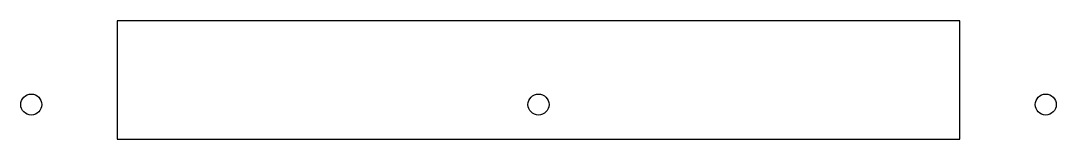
# Model space of a CAD drawing. Header units: metres. Extents: x -218 to 22, y -28 to 0.
import ezdxf

# ---------------------------------------------------------------- set-up
doc = ezdxf.new("R2010")
doc.units = ezdxf.units.M

msp = doc.modelspace()

# ---------------------------------------------------------------- linework, layer by layer
for p, q in [((0, 0), (-196, 0)), ((-196, 0), (-196, -27.64)), ((0, -27.64), (0, 0)), ((0, 0), (0, 0)), ((-196, -27.64), (0, -27.64))]:
    msp.add_line(p, q)
for centre in [(-216, -19.54), (-98, -19.54), (20, -19.54)]:
    msp.add_circle(centre, 2.45)

doc.saveas('drawing.dxf')
